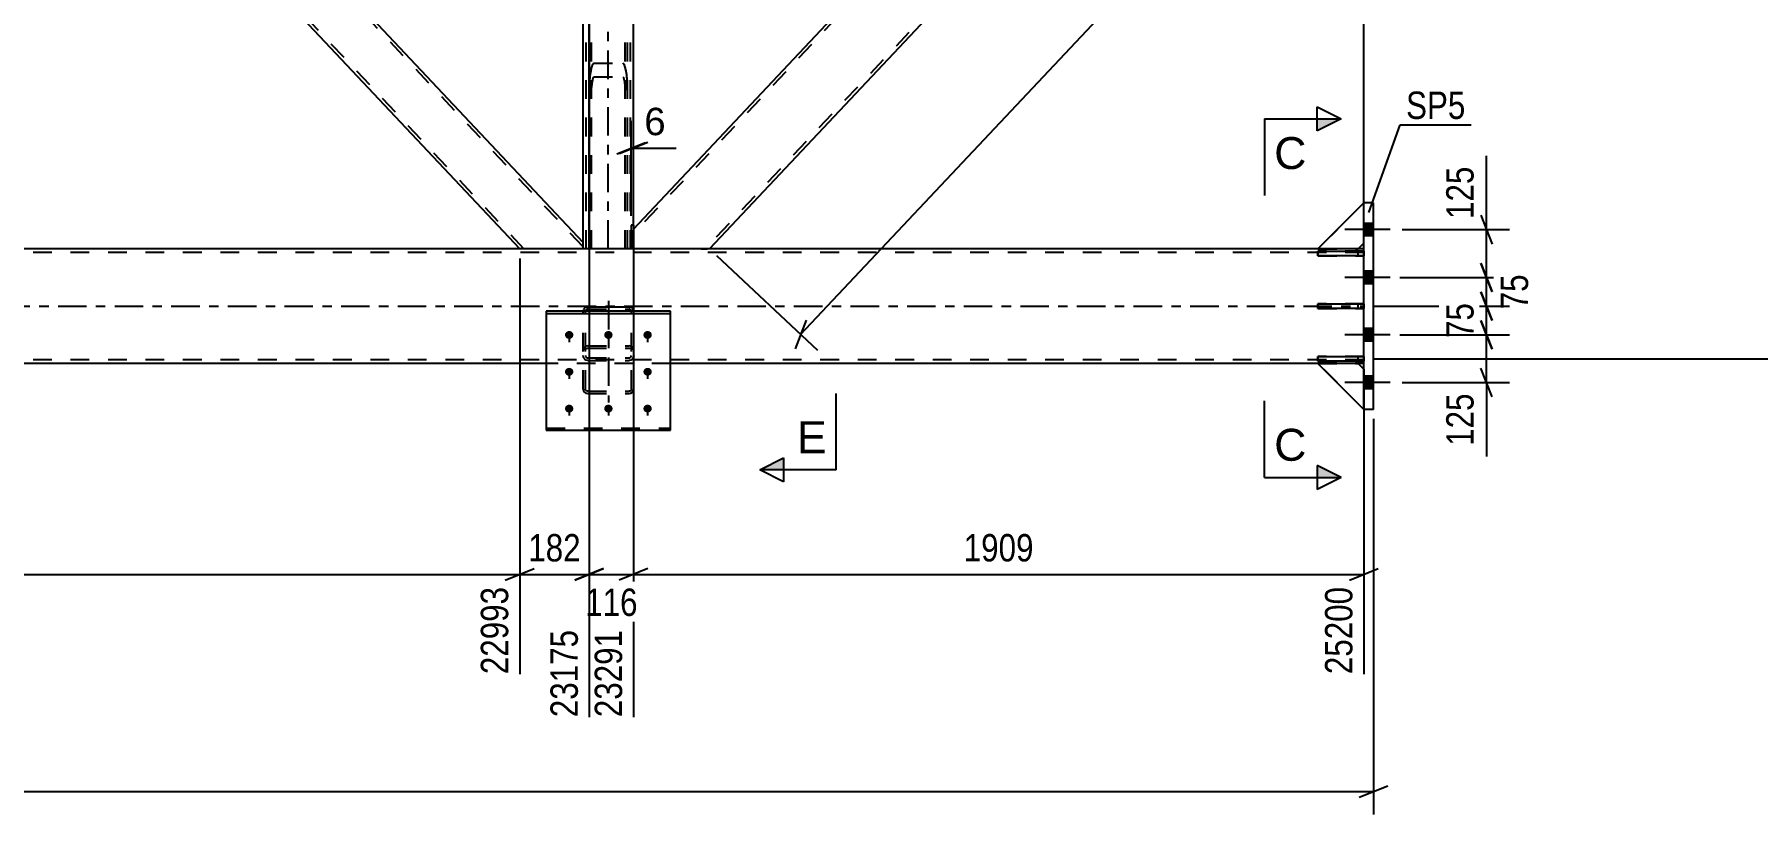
# Model space of a CAD drawing. Header units: millimetres. Extents: x 0 to 1189, y 0 to 841.
# Drawn here: x 908.7 to 1088.9, y 460 to 541.6 of the extents above; entities that cross this region are included whole.
import ezdxf

# ---------------------------------------------------------------- set-up
doc = ezdxf.new("R2010")
doc.units = ezdxf.units.MM
doc.linetypes.add('DXK_LINE_DOT2', pattern=[3.9198, 1.9599, -1.9599])
doc.linetypes.add('DXK_LINE_DOT3', pattern=[5.9187, 2.979, -0.9799, 0.9799, -0.9799])
doc.styles.add('Arial', font='ARIAL.TTF', dxfattribs={"height": 0.2})
doc.styles.add('Arial Narrow', font='ARIALN.TTF', dxfattribs={"height": 0.2})

# ---------------------------------------------------------------- blocks, each defined once
blk = doc.blocks.new('Part-814734972-4676 - 4669')
at = {"color": 7, "linetype": 'DXK_LINE_DOT3'}
blk.add_line((968.75, 513.75), (968.75, 503.14), dxfattribs=at)
at = {"color": 2, "linetype": 'Continuous'}
for p, q in [((966.11, 512.66), (966.14, 512.83)), ((966.4, 513.1), (966.59, 513.14)), ((966.59, 513.14), (970.91, 513.14)), ((970.91, 513.14), (971.09, 513.1)), ((971.35, 512.83), (971.38, 512.66))]:
    blk.add_line(p, q, dxfattribs=at)
at = {"color": 7, "linetype": 'DXK_LINE_DOT2'}
for p, q in [((966.11, 512.63), (966.11, 512.66)), ((966.11, 504.53), (966.11, 512.63)), ((966.36, 512.73), (966.35, 512.63)), ((966.35, 504.53), (966.35, 512.63)), ((966.42, 512.81), (966.36, 512.73)), ((966.49, 512.87), (966.42, 512.81)), ((966.59, 512.89), (966.49, 512.87)), ((966.59, 512.89), (970.91, 512.89)), ((971, 512.87), (970.91, 512.89)), ((971.08, 512.81), (971, 512.87)), ((971.13, 512.73), (971.08, 512.81)), ((971.15, 512.63), (971.13, 512.73)), ((971.15, 504.53), (971.15, 512.63)), ((971.38, 512.66), (971.39, 512.63)), ((971.39, 504.53), (971.39, 512.63)), ((966.14, 508.76), (966.11, 508.59)), ((966.25, 508.9), (966.14, 508.76)), ((966.4, 509), (966.25, 508.9)), ((966.35, 508.59), (966.36, 508.67)), ((966.36, 508.67), (966.42, 508.74)), ((966.59, 509.04), (966.4, 509)), ((966.42, 508.74), (966.49, 508.79)), ((966.49, 508.79), (966.59, 508.81)), ((966.59, 509.04), (970.91, 509.04)), ((966.59, 508.81), (970.91, 508.81)), ((971.09, 509), (970.91, 509.04)), ((970.91, 508.81), (971, 508.79)), ((971, 508.79), (971.08, 508.74)), ((971.08, 508.74), (971.13, 508.67)), ((971.25, 508.9), (971.09, 509)), ((971.13, 508.67), (971.15, 508.59)), ((971.35, 508.76), (971.25, 508.9)), ((971.39, 508.59), (971.35, 508.76)), ((966.14, 507.84), (966.11, 508.03)), ((966.35, 508.03), (966.36, 507.93)), ((966.36, 507.93), (966.42, 507.85)), ((966.59, 507.52), (966.4, 507.56)), ((966.42, 507.85), (966.49, 507.8)), ((966.49, 507.8), (966.59, 507.78)), ((966.59, 507.78), (970.91, 507.78)), ((966.59, 507.52), (970.91, 507.52)), ((970.91, 507.78), (971, 507.8)), ((971.09, 507.56), (970.91, 507.52)), ((971, 507.8), (971.08, 507.85)), ((971.08, 507.85), (971.13, 507.93)), ((971.13, 507.93), (971.15, 508.03)), ((971.39, 508.03), (971.35, 507.84)), ((966.11, 504.53), (966.14, 504.35)), ((966.36, 504.44), (966.35, 504.53)), ((971.15, 504.53), (971.13, 504.44)), ((971.35, 504.35), (971.39, 504.53)), ((966.14, 504.35), (966.25, 504.21)), ((966.25, 504.21), (966.4, 504.11)), ((966.42, 504.37), (966.36, 504.44)), ((966.4, 504.11), (966.59, 504.07)), ((966.49, 504.32), (966.42, 504.37)), ((966.59, 504.3), (966.49, 504.32)), ((966.59, 504.3), (970.91, 504.3)), ((966.59, 504.07), (970.91, 504.07)), ((971, 504.32), (970.91, 504.3)), ((970.91, 504.07), (971.09, 504.11)), ((971.08, 504.37), (971, 504.32)), ((971.13, 504.44), (971.08, 504.37)), ((971.09, 504.11), (971.25, 504.21)), ((971.25, 504.21), (971.35, 504.35))]:
    blk.add_line(p, q, dxfattribs=at)
at = {"color": 2, "linetype": 'Continuous'}
for centre, start, end in [((966.61, 512.65), 114.32, 159.2417), ((970.89, 512.65), 20.7583, 65.68)]:
    blk.add_arc(centre, 0.496, start, end, dxfattribs=at)
at = {"color": 7, "linetype": 'DXK_LINE_DOT2'}
for centre, start, end in [((966.61, 508.01), 200.7583, 245.68), ((970.89, 508.01), 294.32, 339.2417)]:
    blk.add_arc(centre, 0.496, start, end, dxfattribs=at)
blk = doc.blocks.new('Part-814734972-5079 - 4669')
at = {"color": 7, "linetype": 'DXK_LINE_DOT2'}
for p, q in [((1047.74, 518.94), (1042.94, 518.94)), ((1042.94, 518.94), (1042.94, 518.46)), ((1047.14, 518.46), (1047.14, 518.94)), ((1047.74, 518.46), (1047.74, 518.94)), ((1042.94, 518.46), (1047.74, 518.46))]:
    blk.add_line(p, q, dxfattribs=at)
blk = doc.blocks.new('Part-814734972-4682 - 4669')
at = {"color": 2, "linetype": 'Continuous'}
for p, q in [((975.25, 512.66), (962.25, 512.66)), ((962.25, 512.66), (962.25, 500.23)), ((962.25, 512.44), (975.25, 512.44)), ((975.25, 500.23), (975.25, 512.66)), ((962.25, 500.23), (975.25, 500.23))]:
    blk.add_line(p, q, dxfattribs=at)
at = {"color": 7, "linetype": 'DXK_LINE_DOT2'}
blk.add_line((962.25, 500.45), (975.25, 500.45), dxfattribs=at)
blk = doc.blocks.new('Part-814734972-4754 - 4669')
at = {"color": 2, "linetype": 'Continuous'}
for p, q in [((971.38, 521.66), (971.14, 521.66)), ((971.14, 521.66), (971.14, 519.2)), ((971.38, 521.66), (971.38, 519.2)), ((971.38, 519.2), (971.14, 519.2))]:
    blk.add_line(p, q, dxfattribs=at)
blk = doc.blocks.new('Part-814734972-5081 - 4669')
at = {"color": 7, "linetype": 'DXK_LINE_DOT2'}
for p, q in [((1047.74, 513.44), (1042.94, 513.44)), ((1042.94, 513.44), (1042.94, 512.96)), ((1042.94, 512.96), (1047.74, 512.96)), ((1047.14, 512.96), (1047.14, 513.44)), ((1047.74, 512.96), (1047.74, 513.44))]:
    blk.add_line(p, q, dxfattribs=at)
blk = doc.blocks.new('Part-814734972-4775 - 4669')
at = {"color": 7, "linetype": 'DXK_LINE_DOT2'}
for p, q in [((1078.59, 634.8), (971.38, 520.79)), ((1078.22, 634.8), (1078.15, 634.8)), ((1086.1, 633.2), (978.88, 519.2)), ((1028.74, 582.25), (1023.8, 577)), ((971.38, 519.2), (971.38, 521.26)), ((978.44, 519.2), (979.06, 519.2)), ((979.32, 519.2), (979.26, 519.2))]:
    blk.add_line(p, q, dxfattribs=at)
at = {"color": 2, "linetype": 'Continuous'}
for p, q in [((1078.15, 634.8), (1028.74, 582.25)), ((1086.1, 634.8), (1078.22, 634.8)), ((1086.1, 632.73), (1086.1, 634.8)), ((1086.1, 632.73), (979.32, 519.2)), ((971.38, 521.26), (1023.8, 577)), ((978.44, 519.2), (971.38, 519.2)), ((979.25, 519.2), (978.44, 519.2)), ((979.26, 519.2), (979.25, 519.2))]:
    blk.add_line(p, q, dxfattribs=at)
blk = doc.blocks.new('Part-814734972-4755 - 4669')
at = {"color": 7, "linetype": 'DXK_LINE_DOT2'}
for p, q in [((971.14, 519.2), (971.14, 521.66)), ((971.38, 521.66), (971.14, 521.66)), ((971.38, 519.2), (971.38, 521.66)), ((971.38, 519.2), (971.14, 519.2))]:
    blk.add_line(p, q, dxfattribs=at)
blk = doc.blocks.new('Part-814734972-4760 - 4669')
at = {"color": 2, "linetype": 'Continuous'}
for p, q in [((912.36, 577), (908.74, 573.14)), ((966.1, 519.86), (912.36, 577)), ((959.47, 519.2), (908.74, 573.14)), ((966.1, 519.2), (966.1, 519.86))]:
    blk.add_line(p, q, dxfattribs=at)
at = {"color": 7, "linetype": 'DXK_LINE_DOT2'}
for p, q in [((966.1, 519.39), (912.14, 576.76)), ((908.96, 573.38), (908.97, 573.39)), ((959.91, 519.2), (908.96, 573.38)), ((966.1, 519.2), (959.47, 519.2))]:
    blk.add_line(p, q, dxfattribs=at)
blk = doc.blocks.new('Part-814734972-4795 - 4669')
at = {"color": 7, "linetype": 'DXK_LINE_DOT2'}
for p, q in [((966.78, 653.39), (966.75, 653.31)), ((966.75, 519.2), (966.75, 653.31)), ((966.89, 653.45), (966.78, 653.39)), ((967.04, 653.49), (966.89, 653.45)), ((966.99, 653.31), (967, 653.35)), ((966.99, 519.2), (966.99, 653.31)), ((967, 653.35), (967.06, 653.38)), ((967.23, 653.51), (967.04, 653.49)), ((967.06, 653.38), (967.13, 653.4)), ((967.13, 653.4), (967.23, 653.41)), ((967.23, 653.51), (970.27, 653.51)), ((967.23, 653.41), (970.27, 653.41)), ((970.45, 653.49), (970.27, 653.51)), ((970.27, 653.41), (970.36, 653.4)), ((970.36, 653.4), (970.44, 653.38)), ((970.44, 653.38), (970.49, 653.35)), ((970.61, 653.45), (970.45, 653.49)), ((970.49, 653.35), (970.51, 653.31)), ((970.51, 519.2), (970.51, 653.31)), ((970.71, 653.39), (970.61, 653.45)), ((970.75, 653.31), (970.71, 653.39)), ((970.75, 519.2), (970.75, 653.31)), ((966.75, 652.08), (966.78, 652.01)), ((966.78, 652.01), (966.89, 651.94)), ((966.89, 651.94), (967.04, 651.9)), ((967, 652.04), (966.99, 652.08)), ((967.06, 652.01), (967, 652.04)), ((967.04, 651.9), (967.23, 651.89)), ((967.13, 651.99), (967.06, 652.01)), ((967.23, 651.99), (967.13, 651.99)), ((967.23, 651.99), (970.27, 651.99)), ((967.23, 651.89), (970.27, 651.89)), ((970.36, 651.99), (970.27, 651.99)), ((970.27, 651.89), (970.45, 651.9)), ((970.44, 652.01), (970.36, 651.99)), ((970.49, 652.04), (970.44, 652.01)), ((970.45, 651.9), (970.61, 651.94)), ((970.51, 652.08), (970.49, 652.04)), ((970.61, 651.94), (970.71, 652.01)), ((970.71, 652.01), (970.75, 652.08)), ((967.23, 538.6), (967.04, 538.38)), ((967.13, 537.08), (967.23, 537.19)), ((967.23, 538.6), (970.27, 538.6)), ((967.23, 537.19), (970.27, 537.19)), ((970.45, 538.38), (970.27, 538.6)), ((970.27, 537.19), (970.36, 537.08)), ((966.78, 536.85), (966.75, 535.78)), ((966.99, 535.78), (967, 536.31)), ((970.49, 536.31), (970.51, 535.78)), ((970.75, 535.78), (970.71, 536.85)), ((970.75, 519.2), (966.75, 519.2))]:
    blk.add_line(p, q, dxfattribs=at)
for centre, radius, start, end in [((972.49, 536.67), 5.71, 162.5476, 178.1446), ((969.86, 536.22), 2.85, 162.5476, 178.1446), ((967.64, 536.22), 2.85, 1.8554, 17.4524), ((965, 536.67), 5.71, 1.8554, 17.4524)]:
    blk.add_arc(centre, radius, start, end, dxfattribs=at)
blk = doc.blocks.new('Part-814734972-4843 - 4669')
at = {"color": 7, "linetype": 'DXK_LINE_DOT2'}
for p, q in [((971.38, 634.8), (966.1, 634.8)), ((966.1, 634.09), (966.1, 634.8)), ((966.42, 519.2), (966.42, 634.8)), ((971.06, 519.2), (971.06, 634.8)), ((971.38, 632.33), (971.38, 634.8)), ((971.38, 519.2), (971.38, 521.66)), ((966.1, 519.2), (966.1, 519.86)), ((971.38, 519.2), (966.1, 519.2))]:
    blk.add_line(p, q, dxfattribs=at)
at = {"color": 7, "linetype": 'DXK_LINE_DOT3'}
blk.add_line((968.74, 519.2), (968.74, 634.8), dxfattribs=at)
at = {"color": 2, "linetype": 'Continuous'}
for p, q in [((966.1, 519.86), (966.1, 634.09)), ((971.38, 521.66), (971.38, 632.33))]:
    blk.add_line(p, q, dxfattribs=at)
blk = doc.blocks.new('Part-814734972-5147 - 4669')
at = {"color": 2, "linetype": 'Continuous'}
for p, q in [((1047.74, 524), (1042.94, 519.2)), ((1047.14, 519.2), (1047.74, 519.8))]:
    blk.add_line(p, q, dxfattribs=at)
at = {"color": 7, "linetype": 'DXK_LINE_DOT2'}
for p, q in [((1047.74, 519.8), (1047.74, 524)), ((1042.94, 519.2), (1047.14, 519.2))]:
    blk.add_line(p, q, dxfattribs=at)
blk = doc.blocks.new('Part-814734972-5020 - 4669')
at = {"color": 7, "linetype": 'DXK_LINE_DOT2'}
for p, q in [((1047.74, 519.2), (126.1, 519.2)), ((979.26, 519.2), (971.14, 519.2)), ((1047.74, 507.2), (1047.74, 519.2)), ((1047.74, 518.8), (118.1, 518.8)), ((1047.74, 507.6), (118.1, 507.6)), ((975.25, 507.2), (962.25, 507.2))]:
    blk.add_line(p, q, dxfattribs=at)
at = {"color": 2, "linetype": 'Continuous'}
for p, q in [((971.14, 519.2), (246.34, 519.2)), ((1047.74, 519.2), (979.26, 519.2)), ((962.25, 507.2), (735.24, 507.2)), ((1047.74, 507.2), (975.25, 507.2))]:
    blk.add_line(p, q, dxfattribs=at)
at = {"color": 7, "linetype": 'DXK_LINE_DOT3'}
blk.add_line((118.1, 513.2), (1047.74, 513.2), dxfattribs=at)
blk = doc.blocks.new('Bolt-814734972-5026 - 4669')
at = {"linetype": 'Continuous'}
for points in [[(1047.74, 521.86), (1047.74, 520.54), (1048.74, 520.54), (1048.74, 521.86)], [(1047.74, 521.86), (1047.74, 520.54), (1048.74, 520.54), (1048.74, 521.86)], [(1047.74, 521.86), (1047.74, 520.54), (1048.74, 520.54), (1048.74, 521.86)], [(1047.74, 516.86), (1047.74, 515.54), (1048.74, 515.54), (1048.74, 516.86)], [(1047.74, 516.86), (1047.74, 515.54), (1048.74, 515.54), (1048.74, 516.86)], [(1047.74, 510.86), (1047.74, 509.54), (1048.74, 509.54), (1048.74, 510.86)], [(1047.74, 510.86), (1047.74, 509.54), (1048.74, 509.54), (1048.74, 510.86)], [(1047.74, 505.86), (1047.74, 504.54), (1048.74, 504.54), (1048.74, 505.86)], [(1047.74, 505.86), (1047.74, 504.54), (1048.74, 504.54), (1048.74, 505.86)], [(1047.74, 505.86), (1047.74, 504.54), (1048.74, 504.54), (1048.74, 505.86)]]:
    blk.add_hatch(color=1, dxfattribs=at).paths.add_polyline_path(points)
at = {"color": 1, "linetype": 'Continuous'}
for p, q in [((1050.5, 521.2), (1045.74, 521.2)), ((1050.5, 521.2), (1045.74, 521.2)), ((1050.5, 521.2), (1045.74, 521.2)), ((1048.74, 521.86), (1047.74, 521.86)), ((1048.74, 521.86), (1047.74, 521.86)), ((1048.74, 521.86), (1047.74, 521.86)), ((1048.74, 520.54), (1047.74, 520.54)), ((1048.74, 520.54), (1047.74, 520.54)), ((1048.74, 520.54), (1047.74, 520.54)), ((1050.5, 516.2), (1045.74, 516.2)), ((1050.5, 516.2), (1045.74, 516.2)), ((1048.74, 516.86), (1047.74, 516.86)), ((1048.74, 516.86), (1047.74, 516.86)), ((1048.74, 515.54), (1047.74, 515.54)), ((1048.74, 515.54), (1047.74, 515.54)), ((1050.5, 510.2), (1045.74, 510.2)), ((1050.5, 510.2), (1045.74, 510.2)), ((1048.74, 510.86), (1047.74, 510.86)), ((1048.74, 510.86), (1047.74, 510.86)), ((1048.74, 509.54), (1047.74, 509.54)), ((1048.74, 509.54), (1047.74, 509.54)), ((1050.5, 505.2), (1045.74, 505.2)), ((1050.5, 505.2), (1045.74, 505.2)), ((1050.5, 505.2), (1045.74, 505.2)), ((1048.74, 505.86), (1047.74, 505.86)), ((1048.74, 505.86), (1047.74, 505.86)), ((1048.74, 505.86), (1047.74, 505.86)), ((1048.74, 504.54), (1047.74, 504.54)), ((1048.74, 504.54), (1047.74, 504.54)), ((1048.74, 504.54), (1047.74, 504.54))]:
    blk.add_line(p, q, dxfattribs=at)
blk = doc.blocks.new('Part-814734972-5041 - 4669')
at = {"color": 7, "linetype": 'DXK_LINE_DOT2'}
for p, q in [((959.91, 634.8), (851.38, 519.39)), ((966.1, 634.6), (857.56, 519.2)), ((966.1, 634.8), (959.47, 634.8)), ((966.1, 634.14), (966.1, 634.8)), ((966.1, 634.14), (966.05, 634.09)), ((908.74, 580.85), (905.11, 577)), ((912.36, 577), (908.74, 573.14)), ((858, 519.2), (851.38, 519.2))]:
    blk.add_line(p, q, dxfattribs=at)
at = {"color": 2, "linetype": 'Continuous'}
for p, q in [((959.47, 634.8), (908.74, 580.85)), ((966.05, 634.09), (912.36, 577)), ((905.11, 577), (851.38, 519.86)), ((908.74, 573.14), (858, 519.2)), ((851.38, 519.2), (851.38, 519.86))]:
    blk.add_line(p, q, dxfattribs=at)
blk = doc.blocks.new('Bolt-814734972-5047 - 4669')
at = {"linetype": 'Continuous'}
for points in [[(964.65, 510.6), (964.74, 510.59), (964.83, 510.57), (964.9, 510.52), (964.97, 510.47), (965.03, 510.4), (965.06, 510.32), (965.08, 510.23), (965.08, 510.15), (965.06, 510.06), (965.03, 509.98), (964.97, 509.91), (964.9, 509.85), (964.83, 509.81), (964.74, 509.78), (964.65, 509.78), (964.55, 509.78), (964.47, 509.81), (964.39, 509.85), (964.32, 509.91), (964.27, 509.98), (964.23, 510.06), (964.21, 510.15), (964.21, 510.23), (964.23, 510.32), (964.27, 510.4), (964.32, 510.47), (964.39, 510.52), (964.47, 510.57), (964.55, 510.59)], [(968.75, 510.6), (968.84, 510.59), (968.93, 510.57), (969, 510.52), (969.07, 510.47), (969.13, 510.4), (969.16, 510.32), (969.18, 510.23), (969.18, 510.15), (969.16, 510.06), (969.13, 509.98), (969.07, 509.91), (969, 509.85), (968.93, 509.81), (968.84, 509.78), (968.75, 509.78), (968.65, 509.78), (968.57, 509.81), (968.49, 509.85), (968.42, 509.91), (968.37, 509.98), (968.33, 510.06), (968.31, 510.15), (968.31, 510.23), (968.33, 510.32), (968.37, 510.4), (968.42, 510.47), (968.49, 510.52), (968.57, 510.57), (968.65, 510.59)], [(972.85, 510.6), (972.94, 510.59), (973.03, 510.57), (973.1, 510.52), (973.17, 510.47), (973.23, 510.4), (973.26, 510.32), (973.28, 510.23), (973.28, 510.15), (973.26, 510.06), (973.23, 509.98), (973.17, 509.91), (973.1, 509.85), (973.03, 509.81), (972.94, 509.78), (972.85, 509.78), (972.75, 509.78), (972.67, 509.81), (972.59, 509.85), (972.52, 509.91), (972.47, 509.98), (972.43, 510.06), (972.41, 510.15), (972.41, 510.23), (972.43, 510.32), (972.47, 510.4), (972.52, 510.47), (972.59, 510.52), (972.67, 510.57), (972.75, 510.59)], [(964.65, 506.75), (964.74, 506.74), (964.83, 506.71), (964.9, 506.67), (964.97, 506.61), (965.03, 506.54), (965.06, 506.46), (965.08, 506.38), (965.08, 506.29), (965.06, 506.21), (965.03, 506.13), (964.97, 506.06), (964.9, 506), (964.83, 505.96), (964.74, 505.93), (964.65, 505.92), (964.55, 505.93), (964.47, 505.96), (964.39, 506), (964.32, 506.06), (964.27, 506.13), (964.23, 506.21), (964.21, 506.29), (964.21, 506.38), (964.23, 506.46), (964.27, 506.54), (964.32, 506.61), (964.39, 506.67), (964.47, 506.71), (964.55, 506.74)], [(972.85, 506.75), (972.94, 506.74), (973.03, 506.71), (973.1, 506.67), (973.17, 506.61), (973.23, 506.54), (973.26, 506.46), (973.28, 506.38), (973.28, 506.29), (973.26, 506.21), (973.23, 506.13), (973.17, 506.06), (973.1, 506), (973.03, 505.96), (972.94, 505.93), (972.85, 505.92), (972.75, 505.93), (972.67, 505.96), (972.59, 506), (972.52, 506.06), (972.47, 506.13), (972.43, 506.21), (972.41, 506.29), (972.41, 506.38), (972.43, 506.46), (972.47, 506.54), (972.52, 506.61), (972.59, 506.67), (972.67, 506.71), (972.75, 506.74)], [(964.65, 502.9), (964.74, 502.89), (964.83, 502.86), (964.9, 502.82), (964.97, 502.76), (965.03, 502.69), (965.06, 502.61), (965.08, 502.53), (965.08, 502.44), (965.06, 502.36), (965.03, 502.28), (964.97, 502.21), (964.9, 502.15), (964.83, 502.11), (964.74, 502.08), (964.65, 502.07), (964.55, 502.08), (964.47, 502.11), (964.39, 502.15), (964.32, 502.21), (964.27, 502.28), (964.23, 502.36), (964.21, 502.44), (964.21, 502.53), (964.23, 502.61), (964.27, 502.69), (964.32, 502.76), (964.39, 502.82), (964.47, 502.86), (964.55, 502.89)], [(968.75, 502.9), (968.84, 502.89), (968.93, 502.86), (969, 502.82), (969.07, 502.76), (969.13, 502.69), (969.16, 502.61), (969.18, 502.53), (969.18, 502.44), (969.16, 502.36), (969.13, 502.28), (969.07, 502.21), (969, 502.15), (968.93, 502.11), (968.84, 502.08), (968.75, 502.07), (968.65, 502.08), (968.57, 502.11), (968.49, 502.15), (968.42, 502.21), (968.37, 502.28), (968.33, 502.36), (968.31, 502.44), (968.31, 502.53), (968.33, 502.61), (968.37, 502.69), (968.42, 502.76), (968.49, 502.82), (968.57, 502.86), (968.65, 502.89)], [(972.85, 502.9), (972.94, 502.89), (973.03, 502.86), (973.1, 502.82), (973.17, 502.76), (973.23, 502.69), (973.26, 502.61), (973.28, 502.53), (973.28, 502.44), (973.26, 502.36), (973.23, 502.28), (973.17, 502.21), (973.1, 502.15), (973.03, 502.11), (972.94, 502.08), (972.85, 502.07), (972.75, 502.08), (972.67, 502.11), (972.59, 502.15), (972.52, 502.21), (972.47, 502.28), (972.43, 502.36), (972.41, 502.44), (972.41, 502.53), (972.43, 502.61), (972.47, 502.69), (972.52, 502.76), (972.59, 502.82), (972.67, 502.86), (972.75, 502.89)]]:
    blk.add_hatch(color=1, dxfattribs=at).paths.add_polyline_path(points)
at = {"color": 1, "linetype": 'Continuous'}
for p, q in [((964.65, 510.59), (964.65, 509.45)), ((968.75, 510.59), (968.75, 509.45)), ((972.85, 510.59), (972.85, 509.45)), ((964.65, 506.73), (964.65, 505.6)), ((972.85, 506.73), (972.85, 505.6)), ((964.65, 502.88), (964.65, 501.75)), ((968.75, 502.88), (968.75, 501.75)), ((972.85, 502.88), (972.85, 501.75))]:
    blk.add_line(p, q, dxfattribs=at)
blk = doc.blocks.new('Part-814734972-5080 - 4669')
at = {"color": 7, "linetype": 'DXK_LINE_DOT2'}
for p, q in [((1047.74, 507.94), (1042.94, 507.94)), ((1042.94, 507.94), (1042.94, 507.46)), ((1042.94, 507.46), (1047.74, 507.46)), ((1047.14, 507.46), (1047.14, 507.94)), ((1047.74, 507.46), (1047.74, 507.94))]:
    blk.add_line(p, q, dxfattribs=at)
blk = doc.blocks.new('Part-814734972-5114 - 4669')
at = {"color": 2, "linetype": 'Continuous'}
for p, q in [((1048.74, 524), (1047.74, 524)), ((1047.74, 518.94), (1047.74, 524)), ((1048.74, 502.4), (1048.74, 524)), ((1047.74, 513.44), (1047.74, 518.46)), ((1047.74, 507.94), (1047.74, 512.96)), ((1047.74, 502.4), (1047.74, 507.46)), ((1048.74, 502.4), (1047.74, 502.4))]:
    blk.add_line(p, q, dxfattribs=at)
at = {"color": 7, "linetype": 'DXK_LINE_DOT2'}
for p, q in [((1047.74, 518.46), (1047.74, 518.94)), ((1047.74, 507.46), (1047.74, 513.44))]:
    blk.add_line(p, q, dxfattribs=at)
blk = doc.blocks.new('Part-814734972-5126 - 4669')
at = {"color": 7, "linetype": 'DXK_LINE_DOT2'}
for p, q in [((1042.94, 507.2), (1047.14, 507.2)), ((1047.74, 502.4), (1042.94, 507.2)), ((1047.14, 507.2), (1047.74, 506.6)), ((1047.74, 506.6), (1047.74, 502.4))]:
    blk.add_line(p, q, dxfattribs=at)
blk = doc.blocks.new('Part-814734972-5127 - 4669')
at = {"color": 2, "linetype": 'Continuous'}
for p, q in [((1047.74, 502.4), (1042.94, 507.2)), ((1047.14, 507.2), (1047.74, 506.6))]:
    blk.add_line(p, q, dxfattribs=at)
at = {"color": 7, "linetype": 'DXK_LINE_DOT2'}
for p, q in [((1042.94, 507.2), (1047.14, 507.2)), ((1047.74, 506.6), (1047.74, 502.4))]:
    blk.add_line(p, q, dxfattribs=at)
blk = doc.blocks.new('Part-814734972-5128 - 4669')
at = {"color": 7, "linetype": 'DXK_LINE_DOT2'}
for p, q in [((1047.74, 524), (1042.94, 519.2)), ((1047.74, 519.8), (1047.74, 524)), ((1042.94, 519.2), (1047.14, 519.2)), ((1047.14, 519.2), (1047.74, 519.8))]:
    blk.add_line(p, q, dxfattribs=at)
blk = doc.blocks.new('Part-814734972-5144 - 4669')
at = {"color": 2, "linetype": 'Continuous'}
for p, q in [((1042.94, 518.94), (1047.74, 518.94)), ((1042.94, 518.46), (1042.94, 518.94)), ((1047.74, 518.94), (1047.74, 518.46)), ((1047.74, 518.46), (1042.94, 518.46))]:
    blk.add_line(p, q, dxfattribs=at)
at = {"color": 7, "linetype": 'DXK_LINE_DOT2'}
blk.add_line((1047.14, 518.46), (1047.14, 518.94), dxfattribs=at)
blk = doc.blocks.new('Part-814734972-5145 - 4669')
at = {"color": 2, "linetype": 'Continuous'}
for p, q in [((1042.94, 507.94), (1047.74, 507.94)), ((1042.94, 507.46), (1042.94, 507.94)), ((1047.74, 507.46), (1042.94, 507.46)), ((1047.74, 507.94), (1047.74, 507.46))]:
    blk.add_line(p, q, dxfattribs=at)
at = {"color": 7, "linetype": 'DXK_LINE_DOT2'}
blk.add_line((1047.14, 507.46), (1047.14, 507.94), dxfattribs=at)
blk = doc.blocks.new('Part-814734972-5146 - 4669')
at = {"color": 2, "linetype": 'Continuous'}
for p, q in [((1042.94, 513.44), (1047.74, 513.44)), ((1042.94, 512.96), (1042.94, 513.44)), ((1047.74, 512.96), (1042.94, 512.96)), ((1047.74, 513.44), (1047.74, 512.96))]:
    blk.add_line(p, q, dxfattribs=at)
at = {"color": 7, "linetype": 'DXK_LINE_DOT2'}
blk.add_line((1047.14, 512.96), (1047.14, 513.44), dxfattribs=at)
blk = doc.blocks.new('StraightDimension-814734972-25726 - 4669')
at = {"color": 7, "linetype": 'Continuous'}
for p, q in [((1059.96, 522.7), (1061.16, 519.7)), ((1051.74, 521.2), (1062.96, 521.2)), ((1060.56, 516.2), (1060.56, 521.2)), ((1061.16, 514.7), (1059.96, 517.7)), ((1051.5, 516.2), (1062.96, 516.2))]:
    blk.add_line(p, q, dxfattribs=at)
at = {"color": 0}
blk.add_wipeout([(1059.81, 528.41), (1055.61, 528.41), (1055.61, 521.72), (1059.81, 521.72)], dxfattribs=at)
at = {"color": 7, "linetype": 'Continuous'}
blk.add_line((1060.56, 521.2), (1060.56, 528.93), dxfattribs=at)
blk.add_line((1060.56, 521.2), (1060.56, 528.93), dxfattribs=at)
at = {"color": 3, "style": 'Arial Narrow'}
blk.add_text('125', height=2.863, rotation=90.0002, dxfattribs=at).set_placement((1059.21, 522.32))
blk = doc.blocks.new('StraightDimension-814734972-5491 - 4669')
at = {"color": 7, "linetype": 'Continuous'}
for p, q in [((1109.64, 633.8), (1109.64, 551.3)), ((1047.74, 520.2), (1047.74, 556.55)), ((1049.24, 554.3), (1046.24, 553.1)), ((1047.74, 553.7), (1109.64, 553.7)), ((1108.14, 553.1), (1111.14, 554.3))]:
    blk.add_line(p, q, dxfattribs=at)
at = {"color": 0}
blk.add_wipeout([(1082.94, 554.45), (1082.94, 558.65), (1074.43, 558.65), (1074.43, 554.45)], dxfattribs=at)
at = {"color": 3, "style": 'Arial Narrow'}
blk.add_text('2000', height=2.863, dxfattribs=at).set_placement((1075.03, 555.05))
blk = doc.blocks.new('StraightDimension-814734972-5978 - 4669')
at = {"color": 7, "linetype": 'Continuous'}
for p, q in [((1048.74, 501.4), (1048.74, 460.03)), ((1047.24, 461.83), (1050.24, 463.03)), ((81.54, 462.43), (1048.74, 462.43))]:
    blk.add_line(p, q, dxfattribs=at)
blk = doc.blocks.new('StraightDimension-814734972-27714 - 4669')
at = {"color": 7, "linetype": 'Continuous'}
for p, q in [((971.38, 520.26), (971.38, 470.21)), ((1047.74, 506.2), (1047.74, 474.71)), ((972.88, 485.75), (969.88, 484.55)), ((971.38, 485.15), (1047.74, 485.15)), ((1046.24, 484.55), (1049.24, 485.75))]:
    blk.add_line(p, q, dxfattribs=at)
at = {"color": 0}
blk.add_wipeout([(1013.81, 485.9), (1013.81, 490.1), (1005.3, 490.1), (1005.3, 485.9)], dxfattribs=at)
at = {"color": 0, "linetype": 'Continuous'}
blk.add_wipeout([(1047.14, 484.45), (1042.94, 484.45), (1042.94, 474.11), (1047.14, 474.11)], dxfattribs=at)
at = {"color": 3, "style": 'Arial Narrow'}
blk.add_text('1909', height=2.863, dxfattribs=at).set_placement((1005.9, 486.5))
at = {"color": 3, "linetype": 'Continuous', "style": 'Arial Narrow'}
blk.add_text('25200', height=2.863, rotation=90.0002, dxfattribs=at).set_placement((1046.54, 474.71))
blk = doc.blocks.new('StraightDimension-814734972-5561 - 4669')
at = {"color": 7, "linetype": 'Continuous'}
for p, q in [((1125.64, 639.31), (1124.44, 642.31)), ((1110.64, 640.81), (1127.44, 640.81)), ((1125.04, 507.7), (1125.04, 640.81)), ((1124.44, 509.2), (1125.64, 506.2)), ((1048.74, 507.7), (1127.44, 507.7))]:
    blk.add_line(p, q, dxfattribs=at)
at = {"color": 0}
blk.add_wipeout([(1124.29, 578.51), (1120.09, 578.51), (1120.09, 570), (1124.29, 570)], dxfattribs=at)
at = {"color": 3, "style": 'Arial Narrow'}
blk.add_text('3328', height=2.863, rotation=90.0002, dxfattribs=at).set_placement((1123.69, 570.6))
blk = doc.blocks.new('StraightDimension-814734972-5569 - 4669')
at = {"color": 7, "linetype": 'Continuous'}
for p, q in [((971.14, 522.66), (971.14, 532.58)), ((971.38, 522.66), (971.38, 532.58)), ((969.64, 529.13), (972.64, 530.33)), ((972.88, 530.33), (969.88, 529.13)), ((971.14, 529.73), (971.38, 529.73))]:
    blk.add_line(p, q, dxfattribs=at)
at = {"color": 0}
blk.add_wipeout([(975.33, 530.48), (975.33, 534.68), (971.9, 534.68), (971.9, 530.48)], dxfattribs=at)
at = {"color": 7, "linetype": 'Continuous'}
blk.add_line((971.38, 529.73), (975.85, 529.73), dxfattribs=at)
blk.add_line((971.38, 529.73), (975.85, 529.73), dxfattribs=at)
at = {"color": 3, "style": 'Arial'}
blk.add_text('6', height=2.87, dxfattribs=at).set_placement((972.5, 531.08))
blk = doc.blocks.new('StraightDimension-814734972-5506 - 4669')
at = {"color": 7, "linetype": 'Continuous'}
for p, q in [((1086.83, 634.11), (1098.4, 623.22)), ((1096.06, 623.36), (1097.24, 626.37)), ((988.85, 510.24), (1096.65, 624.87)), ((980.05, 518.51), (990.6, 508.59)), ((989.44, 511.74), (988.26, 508.73))]:
    blk.add_line(p, q, dxfattribs=at)
at = {"color": 0}
blk.add_wipeout([(1045.12, 571.17), (1042.06, 574.04), (1036.23, 567.84), (1039.29, 564.97)], dxfattribs=at)
at = {"color": 3, "style": 'Arial Narrow'}
blk.add_text('3934', height=2.863, rotation=46.7591, dxfattribs=at).set_placement((1039.26, 565.81))
blk = doc.blocks.new('StraightDimension-814734972-25727 - 4669')
at = {"color": 7, "linetype": 'Continuous'}
for p, q in [((1059.96, 517.7), (1061.16, 514.7)), ((1051.5, 516.2), (1063.41, 516.2)), ((1060.56, 513.2), (1060.56, 516.2)), ((1061.16, 511.7), (1059.96, 514.7)), ((1048.74, 513.2), (1063.41, 513.2))]:
    blk.add_line(p, q, dxfattribs=at)
at = {"color": 0}
blk.add_wipeout([(1065.51, 517.12), (1061.31, 517.12), (1061.31, 512.27), (1065.51, 512.27)], dxfattribs=at)
at = {"color": 3, "style": 'Arial Narrow'}
blk.add_text('75', height=2.863, rotation=90.0002, dxfattribs=at).set_placement((1064.91, 512.87))
blk = doc.blocks.new('StraightDimension-814734972-25728 - 4669')
at = {"color": 7, "linetype": 'Continuous'}
for p, q in [((1059.96, 514.7), (1061.16, 511.7)), ((1048.74, 513.2), (1062.96, 513.2)), ((1061.16, 508.7), (1059.96, 511.7)), ((1060.56, 510.2), (1060.56, 513.2)), ((1051.5, 510.2), (1062.96, 510.2))]:
    blk.add_line(p, q, dxfattribs=at)
at = {"color": 0}
blk.add_wipeout([(1059.81, 514.12), (1055.61, 514.12), (1055.61, 509.27), (1059.81, 509.27)], dxfattribs=at)
at = {"color": 3, "style": 'Arial Narrow'}
blk.add_text('75', height=2.863, rotation=90.0002, dxfattribs=at).set_placement((1059.21, 509.87))
blk = doc.blocks.new('StraightDimension-814734972-25729 - 4669')
at = {"color": 7, "linetype": 'Continuous'}
for p, q in [((1059.96, 511.7), (1061.16, 508.7)), ((1051.5, 510.2), (1062.96, 510.2)), ((1060.56, 505.2), (1060.56, 510.2)), ((1061.16, 503.7), (1059.96, 506.7)), ((1051.74, 505.2), (1062.96, 505.2))]:
    blk.add_line(p, q, dxfattribs=at)
at = {"color": 0}
blk.add_wipeout([(1059.81, 504.67), (1055.61, 504.67), (1055.61, 497.99), (1059.81, 497.99)], dxfattribs=at)
at = {"color": 7, "linetype": 'Continuous'}
blk.add_line((1060.56, 505.2), (1060.56, 497.46), dxfattribs=at)
blk.add_line((1060.56, 505.2), (1060.56, 497.46), dxfattribs=at)
at = {"color": 3, "style": 'Arial Narrow'}
blk.add_text('125', height=2.863, rotation=90.0002, dxfattribs=at).set_placement((1059.21, 498.59))
blk = doc.blocks.new('StraightDimension-814734972-26649 - 4669')
at = {"color": 7, "linetype": 'Continuous'}
for p, q in [((966.75, 520.08), (966.75, 697.64)), ((971.38, 633.73), (971.38, 697.64)), ((965.25, 682.1), (968.25, 683.3)), ((972.88, 683.3), (969.88, 682.1)), ((966.75, 682.7), (971.38, 682.7))]:
    blk.add_line(p, q, dxfattribs=at)
at = {"color": 0}
blk.add_wipeout([(972.4, 683.45), (972.4, 687.65), (965.72, 687.65), (965.72, 683.45)], dxfattribs=at)
at = {"color": 3, "style": 'Arial Narrow'}
blk.add_text('116', height=2.863, dxfattribs=at).set_placement((966.32, 684.05))
at = {"color": 0, "linetype": 'Continuous'}
blk.add_wipeout([(970.78, 698.24), (966.58, 698.24), (966.58, 687.9), (970.78, 687.9)], dxfattribs=at)
at = {"color": 3, "linetype": 'Continuous', "style": 'Arial Narrow'}
blk.add_text('22691', height=2.863, rotation=90.0002, dxfattribs=at).set_placement((970.18, 688.5))
blk = doc.blocks.new('StraightDimension-814734972-26650 - 4669')
at = {"color": 7, "linetype": 'Continuous'}
for p, q in [((966.75, 520.08), (966.75, 697.64)), ((851.38, 635.14), (851.38, 693.14)), ((852.88, 683.3), (849.88, 682.1)), ((965.25, 682.1), (968.25, 683.3)), ((851.38, 682.7), (966.75, 682.7))]:
    blk.add_line(p, q, dxfattribs=at)
at = {"color": 0, "linetype": 'Continuous'}
blk.add_wipeout([(966.15, 698.24), (961.95, 698.24), (961.95, 687.9), (966.15, 687.9)], dxfattribs=at)
at = {"color": 0}
blk.add_wipeout([(913.32, 683.45), (913.32, 687.65), (904.81, 687.65), (904.81, 683.45)], dxfattribs=at)
at = {"color": 3, "linetype": 'Continuous', "style": 'Arial Narrow'}
blk.add_text('22575', height=2.863, rotation=90.0002, dxfattribs=at).set_placement((965.55, 688.5))
at = {"color": 3, "style": 'Arial Narrow'}
blk.add_text('2884', height=2.863, dxfattribs=at).set_placement((905.41, 684.05))
blk = doc.blocks.new('StraightDimension-814734972-27715 - 4669')
at = {"color": 7, "linetype": 'Continuous'}
for p, q in [((966.75, 652.51), (966.75, 470.21)), ((971.38, 520.26), (971.38, 470.21)), ((965.25, 484.55), (968.25, 485.75)), ((966.75, 485.15), (971.38, 485.15)), ((972.88, 485.75), (969.88, 484.55))]:
    blk.add_line(p, q, dxfattribs=at)
at = {"color": 0}
blk.add_wipeout([(972.4, 480.2), (972.4, 484.4), (965.72, 484.4), (965.72, 480.2)], dxfattribs=at)
at = {"color": 0, "linetype": 'Continuous'}
blk.add_wipeout([(970.78, 479.95), (966.58, 479.95), (966.58, 469.61), (970.78, 469.61)], dxfattribs=at)
at = {"color": 3, "style": 'Arial Narrow'}
blk.add_text('116', height=2.863, dxfattribs=at).set_placement((966.32, 480.8))
at = {"color": 3, "linetype": 'Continuous', "style": 'Arial Narrow'}
blk.add_text('23291', height=2.863, rotation=90.0002, dxfattribs=at).set_placement((970.18, 470.21))
blk = doc.blocks.new('StraightDimension-814734972-27716 - 4669')
at = {"color": 7, "linetype": 'Continuous'}
for p, q in [((966.75, 652.51), (966.75, 470.21)), ((959.47, 518.2), (959.47, 474.71)), ((957.97, 484.55), (960.97, 485.75)), ((959.47, 485.15), (966.75, 485.15)), ((968.25, 485.75), (965.25, 484.55))]:
    blk.add_line(p, q, dxfattribs=at)
at = {"color": 0}
blk.add_wipeout([(966.45, 485.9), (966.45, 490.1), (959.77, 490.1), (959.77, 485.9)], dxfattribs=at)
at = {"color": 0, "linetype": 'Continuous'}
blk.add_wipeout([(966.15, 479.95), (961.95, 479.95), (961.95, 469.61), (966.15, 469.61)], dxfattribs=at)
at = {"color": 3, "style": 'Arial Narrow'}
blk.add_text('182', height=2.863, dxfattribs=at).set_placement((960.37, 486.5))
at = {"color": 3, "linetype": 'Continuous', "style": 'Arial Narrow'}
blk.add_text('23175', height=2.863, rotation=90.0002, dxfattribs=at).set_placement((965.55, 470.21))
blk = doc.blocks.new('StraightDimension-814734972-27717 - 4669')
at = {"color": 7, "linetype": 'Continuous'}
for p, q in [((846.1, 518.2), (846.1, 474.71)), ((959.47, 518.2), (959.47, 474.71)), ((847.6, 485.75), (844.6, 484.55)), ((846.1, 485.15), (959.47, 485.15)), ((957.97, 484.55), (960.97, 485.75))]:
    blk.add_line(p, q, dxfattribs=at)
at = {"color": 0}
blk.add_wipeout([(907.04, 485.9), (907.04, 490.1), (898.53, 490.1), (898.53, 485.9)], dxfattribs=at)
at = {"color": 0, "linetype": 'Continuous'}
blk.add_wipeout([(958.87, 484.45), (954.67, 484.45), (954.67, 474.11), (958.87, 474.11)], dxfattribs=at)
at = {"color": 3, "style": 'Arial Narrow'}
blk.add_text('2834', height=2.863, dxfattribs=at).set_placement((899.13, 486.5))
at = {"color": 3, "linetype": 'Continuous', "style": 'Arial Narrow'}
blk.add_text('22993', height=2.863, rotation=90.0002, dxfattribs=at).set_placement((958.27, 474.71))
blk = doc.blocks.new('Mark-814734972-5110 - 4669')
at = {"color": 0}
blk.add_wipeout([(1058.36, 532.78), (1058.36, 535.78), (1052.15, 535.78), (1052.15, 532.78)], dxfattribs=at)
blk.add_wipeout([(1058.36, 532.78), (1058.36, 535.78), (1052.15, 535.78), (1052.15, 532.78)], dxfattribs=at)
at = {"color": 30, "linetype": 'Continuous'}
for p, q in [((1048.24, 523), (1051.55, 532.18)), ((1051.55, 532.18), (1058.96, 532.18))]:
    blk.add_line(p, q, dxfattribs=at)
at = {"color": 3, "style": 'Arial Narrow'}
blk.add_text('SP5', height=2.863, dxfattribs=at).set_placement((1052.15, 532.78))
blk = doc.blocks.new('SectionMark-814734972-6637 - 4669')
at = {"linetype": 'Continuous'}
for points in [[(987.07, 676.97), (987.07, 675.72), (984.57, 676.97)], [(987.07, 497.32), (987.07, 496.07), (984.57, 496.07)]]:
    blk.add_hatch(color=6, dxfattribs=at).paths.add_polyline_path(points)
at = {"color": 6, "linetype": 'Continuous'}
for p, q in [((984.57, 676.97), (987.07, 678.22)), ((987.07, 675.72), (987.07, 678.22)), ((992.57, 676.97), (984.57, 676.97)), ((984.57, 676.97), (987.07, 675.72)), ((992.57, 676.97), (992.57, 668.97)), ((992.57, 496.07), (992.57, 504.07)), ((984.57, 496.07), (987.07, 497.32)), ((987.07, 497.32), (987.07, 494.82)), ((992.57, 496.07), (984.57, 496.07)), ((987.07, 494.82), (984.57, 496.07))]:
    blk.add_line(p, q, dxfattribs=at)
at = {"color": 0, "linetype": 'Continuous'}
for points in [[(991.57, 671.72), (991.57, 675.22), (988.46, 675.22), (988.46, 671.72)], [(991.57, 497.82), (991.57, 501.32), (988.46, 501.32), (988.46, 497.82)]]:
    blk.add_wipeout(points, dxfattribs=at)
at = {"color": 3, "linetype": 'Continuous', "style": 'Arial'}
for p in [(988.46, 671.72), (988.46, 497.82)]:
    blk.add_text('E', height=3.34, dxfattribs=at).set_placement(p)
blk = doc.blocks.new('SectionMark-814734972-6623 - 4669')
at = {"linetype": 'Continuous'}
for points in [[(1042.86, 531.54), (1042.86, 532.79), (1045.36, 532.79)], [(1042.86, 495.28), (1042.86, 496.53), (1045.36, 495.28)]]:
    blk.add_hatch(color=6, dxfattribs=at).paths.add_polyline_path(points)
at = {"color": 6, "linetype": 'Continuous'}
for p, q in [((1042.86, 531.54), (1042.86, 534.04)), ((1042.86, 534.04), (1045.36, 532.79)), ((1037.36, 532.79), (1037.36, 524.79)), ((1037.36, 532.79), (1045.36, 532.79)), ((1045.36, 532.79), (1042.86, 531.54)), ((1037.36, 495.28), (1037.36, 503.28)), ((1045.36, 495.28), (1042.86, 496.53)), ((1042.86, 496.53), (1042.86, 494.03)), ((1037.36, 495.28), (1045.36, 495.28)), ((1045.36, 495.28), (1042.86, 494.03))]:
    blk.add_line(p, q, dxfattribs=at)
at = {"color": 0, "linetype": 'Continuous'}
for points in [[(1041.73, 527.54), (1041.73, 531.04), (1038.36, 531.04), (1038.36, 527.54)], [(1041.73, 497.03), (1041.73, 500.53), (1038.36, 500.53), (1038.36, 497.03)]]:
    blk.add_wipeout(points, dxfattribs=at)
at = {"color": 3, "linetype": 'Continuous', "style": 'Arial'}
for p in [(1038.36, 527.54), (1038.36, 497.03)]:
    blk.add_text('C', height=3.34, dxfattribs=at).set_placement(p)

msp = doc.modelspace()

# ---------------------------------------------------------------- block references
for name in ['Part-814734972-4795 - 4669', 'Part-814734972-5041 - 4669', 'Part-814734972-4843 - 4669', 'Part-814734972-4775 - 4669', 'Part-814734972-4760 - 4669', 'Part-814734972-5147 - 4669', 'Part-814734972-5128 - 4669', 'Part-814734972-5114 - 4669', 'Part-814734972-4754 - 4669', 'Part-814734972-4755 - 4669', 'Bolt-814734972-5026 - 4669', 'Part-814734972-5020 - 4669', 'Part-814734972-5079 - 4669', 'Part-814734972-5144 - 4669', 'Part-814734972-4676 - 4669', 'Part-814734972-4682 - 4669', 'Part-814734972-5081 - 4669', 'Part-814734972-5146 - 4669', 'Bolt-814734972-5047 - 4669', 'Part-814734972-5080 - 4669', 'Part-814734972-5145 - 4669', 'Part-814734972-5126 - 4669', 'Part-814734972-5127 - 4669']:
    msp.add_blockref(name, (0, 0))

# ---------------------------------------------------------------- next in the draw order: block references
for name in ['StraightDimension-814734972-5569 - 4669', 'StraightDimension-814734972-25726 - 4669', 'StraightDimension-814734972-5978 - 4669']:
    msp.add_blockref(name, (0, 0))

# ---------------------------------------------------------------- next in the draw order: block references
msp.add_blockref('StraightDimension-814734972-5491 - 4669', (0, 0))

# ---------------------------------------------------------------- next in the draw order: block references
msp.add_blockref('StraightDimension-814734972-27714 - 4669', (0, 0))

# ---------------------------------------------------------------- next in the draw order: block references
for name in ['StraightDimension-814734972-26649 - 4669', 'StraightDimension-814734972-5561 - 4669']:
    msp.add_blockref(name, (0, 0))

# ---------------------------------------------------------------- next in the draw order: block references
for name in ['StraightDimension-814734972-26650 - 4669', 'StraightDimension-814734972-5506 - 4669']:
    msp.add_blockref(name, (0, 0))

# ---------------------------------------------------------------- next in the draw order: block references
for name in ['SectionMark-814734972-6637 - 4669', 'StraightDimension-814734972-27715 - 4669', 'Mark-814734972-5110 - 4669', 'SectionMark-814734972-6623 - 4669', 'StraightDimension-814734972-25727 - 4669']:
    msp.add_blockref(name, (0, 0))

# ---------------------------------------------------------------- next in the draw order: block references
for name in ['StraightDimension-814734972-27716 - 4669', 'StraightDimension-814734972-25728 - 4669']:
    msp.add_blockref(name, (0, 0))

# ---------------------------------------------------------------- next in the draw order: block references
for name in ['StraightDimension-814734972-27717 - 4669', 'StraightDimension-814734972-25729 - 4669']:
    msp.add_blockref(name, (0, 0))

doc.saveas('drawing.dxf')
